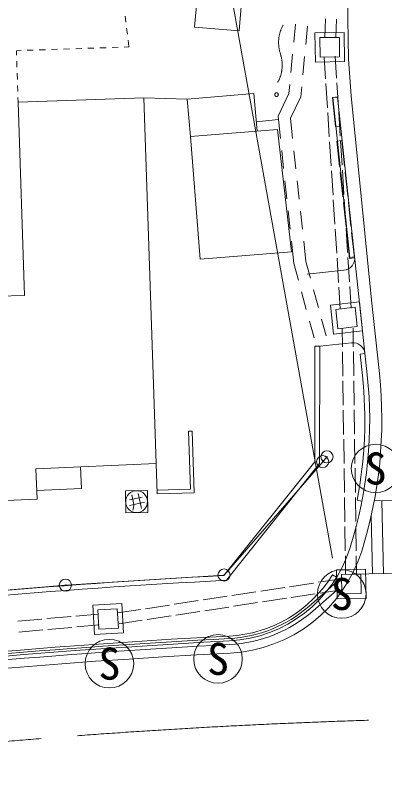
# Model space of a CAD drawing. Units: millimetres, scale not verified. Extents: x 40000 to 680000, y 20000 to 380000.
# Drawn here: x 198600 to 213818, y 303708 to 334897 of the extents above; entities that cross this region are included whole.
import ezdxf
from ezdxf.enums import TextEntityAlignment as Align

# ---------------------------------------------------------------- set-up
doc = ezdxf.new("R2010")
doc.units = ezdxf.units.MM
doc.header["$LTSCALE"] = 1000
doc.header["$PDMODE"] = 32
doc.header["$PDSIZE"] = 500
doc.linetypes.add('CHAIN', pattern=[18.5, 12, -1.5, 3.5, -1.5])
for name, color, linetype, lineweight in [('M-BGD', 7, 'Continuous', 13), ('M-BMK', 2, 'CHAIN', 13), ('M-BMK-ROW', 30, 'Continuous', 13), ('M-STR-HTXT', 7, 'Continuous', 13), ('M-STR-STRC', 7, 'Continuous', 13)]:
    doc.layers.add(name, color=color, linetype=linetype, lineweight=lineweight)
doc.styles.add('ＭＳ ゴシック', font='')
doc.styles.get('ＭＳ ゴシック').set_extended_font_data('MS Gothic')

msp = doc.modelspace()

# ---------------------------------------------------------------- linework, layer by layer
at = {"layer": 'M-BGD'}
for p, q in [((206098, 335743), (205987, 334397)), ((207825, 334246), (207936, 335592)), ((203125, 334861), (203156, 334613)), ((211345, 333974), (211373, 334741)), ((211795, 333958), (211822, 334725)), ((203187, 334365), (203219, 334117)), ((205987, 334397), (207825, 334246)), ((210136, 334529), (210066, 333783)), ((210630, 334438), (210559, 333691)), ((210942, 334168), (212142, 334186)), ((210960, 332968), (210942, 334168)), ((212160, 332986), (212142, 334186)), ((203250, 333869), (203285, 333589)), ((211145, 333971), (211945, 333983)), ((211157, 333171), (211145, 333971)), ((211957, 333183), (211945, 333983)), ((198844, 333441), (198651, 333434)), ((198658, 333253), (198651, 333434)), ((199344, 333458), (199094, 333449)), ((199844, 333474), (199594, 333466)), ((200343, 333491), (200093, 333483)), ((200843, 333508), (200593, 333499)), ((201343, 333524), (201093, 333516)), ((201843, 333541), (201593, 333533)), ((202342, 333558), (202092, 333549)), ((202842, 333575), (202592, 333566)), ((203285, 333589), (203092, 333583)), ((210019, 333285), (209948, 332538)), ((210512, 333193), (210441, 332446)), ((211157, 333171), (211957, 333183)), ((211378, 332281), (211321, 333173)), ((211827, 332309), (211770, 333202)), ((198674, 332753), (198666, 333003)), ((210960, 332968), (212160, 332986)), ((198691, 332253), (198683, 332503)), ((198708, 331753), (198699, 332003)), ((209901, 332040), (209865, 331667)), ((210394, 331949), (210355, 331531)), ((211455, 331083), (211391, 332081)), ((211904, 331112), (211840, 332110)), ((208430, 331670), (205685, 331445)), ((208557, 330126), (208430, 331670)), ((209865, 331667), (209420, 330742)), ((198722, 331322), (198716, 331504)), ((203901, 331495), (198722, 331322)), ((198722, 331322), (198989, 323360)), ((205685, 331445), (203901, 331495)), ((204405, 316441), (203901, 331495)), ((205812, 329900), (205685, 331445)), ((210355, 331531), (209932, 330654)), ((211864, 331529), (211665, 331508)), ((211665, 331508), (211791, 330308)), ((211673, 331504), (211872, 331525)), ((211673, 331504), (212376, 324923)), ((211990, 330329), (211864, 331529)), ((211872, 331525), (213094, 320092)), ((211980, 329914), (211917, 330912)), ((209435, 330601), (208526, 330503)), ((209420, 330742), (209518, 329822)), ((209932, 330654), (210023, 329815)), ((211531, 329886), (211468, 330884)), ((211791, 330308), (211990, 330329)), ((209404, 330195), (205812, 329900)), ((209979, 325150), (209404, 330195)), ((205812, 329900), (206220, 324847)), ((211608, 328688), (211544, 329686)), ((212041, 329735), (211842, 329713)), ((211842, 329713), (211955, 328665)), ((212057, 328717), (211993, 329715)), ((212154, 328687), (212041, 329735)), ((209572, 329325), (209652, 328579)), ((210076, 329318), (210156, 328572)), ((211684, 327490), (211621, 328488)), ((211982, 328417), (212090, 327423)), ((212133, 327519), (212070, 328517)), ((212289, 327444), (212181, 328438)), ((209705, 328082), (209785, 327336)), ((210210, 328075), (210290, 327329)), ((211761, 326293), (211697, 327291)), ((212117, 327174), (212224, 326180)), ((212210, 326322), (212146, 327320)), ((212423, 326201), (212316, 327196)), ((209838, 326839), (209918, 326093)), ((210343, 326832), (210424, 326087)), ((211837, 325095), (211774, 326093)), ((212286, 325124), (212223, 326122)), ((212251, 325931), (212365, 324883)), ((212564, 324905), (212450, 325953)), ((209971, 325596), (210069, 324676)), ((210477, 325589), (210567, 324750)), ((206220, 324847), (209979, 325150)), ((210069, 324676), (210257, 323986)), ((210567, 324750), (210752, 324070)), ((211914, 323898), (211850, 324896)), ((212363, 323926), (212299, 324924)), ((212365, 324883), (212564, 324905)), ((212376, 324923), (212575, 324944)), ((210622, 324232), (212131, 324394)), ((210388, 323504), (210585, 322780)), ((210884, 323588), (211081, 322864)), ((211984, 322805), (211927, 323698)), ((212433, 322834), (212376, 323727)), ((198989, 323360), (196190, 323267)), ((211580, 322964), (212773, 323091)), ((211708, 321770), (211580, 322964)), ((211800, 322786), (212596, 322871)), ((212681, 322075), (212596, 322871)), ((212901, 321898), (212773, 323091)), ((211885, 321990), (211800, 322786)), ((210716, 322298), (210904, 321608)), ((211212, 322381), (211397, 321701)), ((211708, 321770), (212901, 321898)), ((211885, 321990), (212681, 322075)), ((212069, 321241), (212058, 322009)), ((212519, 321247), (212508, 322015)), ((210933, 316507), (210940, 321271)), ((210940, 321271), (211140, 321270)), ((211133, 316437), (211140, 321270)), ((211140, 321270), (212450, 321411)), ((212087, 320041), (212072, 321041)), ((212537, 320048), (212522, 321048)), ((213001, 320967), (212802, 320945)), ((212802, 320945), (212895, 320070)), ((212104, 318841), (212089, 319841)), ((212554, 318848), (212539, 319848)), ((212121, 317641), (212107, 318641)), ((212571, 317648), (212556, 318648)), ((205737, 317772), (205887, 317777)), ((205737, 317772), (205817, 315386)), ((205887, 317777), (205972, 315241)), ((212138, 316442), (212124, 317441)), ((212588, 316448), (212574, 317448)), ((199450, 316223), (204405, 316441)), ((201294, 316304), (201333, 315411)), ((204447, 315190), (204405, 316441)), ((207195, 311830), (210933, 316507)), ((207295, 311635), (211133, 316437)), ((199505, 314974), (199450, 316223)), ((212155, 315242), (212141, 316242)), ((212605, 315248), (212591, 316248)), ((199490, 315330), (201333, 315411)), ((203136, 315311), (204044, 315330)), ((204044, 315330), (204063, 314430)), ((205817, 315386), (204442, 315340)), ((203136, 315311), (203154, 314412)), ((203306, 314945), (203834, 315061)), ((203400, 315150), (203486, 314754)), ((203664, 315208), (203798, 314592)), ((205972, 315241), (204447, 315190)), ((212172, 314042), (212158, 315042)), ((212622, 314048), (212608, 315048)), ((189505, 314535), (199505, 314974)), ((203311, 314716), (203926, 314850)), ((203486, 314754), (203471, 314613)), ((212675, 314926), (212871, 314888)), ((203154, 314412), (204063, 314430)), ((203471, 314613), (203447, 314515)), ((212189, 312842), (212175, 313842)), ((212639, 312848), (212625, 313848)), ((212203, 311874), (212192, 312642)), ((212653, 311881), (212642, 312648)), ((211824, 312066), (213024, 312091)), ((211849, 310867), (211824, 312066)), ((212028, 311871), (212828, 311887)), ((212844, 311087), (212828, 311887)), ((213048, 310891), (213024, 312091)), ((211081, 311552), (212032, 311698)), ((211660, 311863), (211830, 311759)), ((212044, 311071), (212028, 311871)), ((208708, 311190), (209697, 311341)), ((209894, 311371), (210883, 311522)), ((211834, 311559), (210686, 310559)), ((206336, 310828), (207324, 310979)), ((207522, 311009), (208511, 311160)), ((209962, 310926), (210951, 311077)), ((211841, 311233), (210850, 310370)), ((211149, 311107), (212100, 311253)), ((212044, 311071), (212844, 311087)), ((201795, 310607), (202993, 310674)), ((202993, 310674), (203061, 309476)), ((205150, 310646), (206138, 310797)), ((207590, 310564), (208578, 310715)), ((208776, 310745), (209765, 310896)), ((211849, 310867), (213048, 310891)), ((201795, 310607), (201863, 309409)), ((202006, 310418), (202805, 310463)), ((202006, 310418), (202051, 309620)), ((202805, 310463), (202850, 309665)), ((202815, 310290), (203766, 310435)), ((203963, 310465), (204952, 310616)), ((205217, 310201), (206206, 310352)), ((206404, 310383), (207392, 310534)), ((198708, 309948), (199704, 310037)), ((199903, 310055), (200899, 310144)), ((201098, 310162), (202016, 310244)), ((204031, 310020), (205020, 310171)), ((201138, 309713), (202056, 309796)), ((202883, 309845), (203834, 309990)), ((198748, 309500), (199744, 309589)), ((199943, 309607), (200939, 309696)), ((201863, 309409), (203061, 309476)), ((202051, 309620), (202850, 309665))]:
    msp.add_line(p, q, dxfattribs=at)
for points in [[(209630, 334488), (209617, 334465), (209605, 334441), (209593, 334418), (209582, 334394), (209571, 334370), (209560, 334345), (209550, 334321), (209540, 334296), (209531, 334271), (209522, 334246), (209514, 334221), (209506, 334195), (209498, 334170), (209492, 334144), (209485, 334118), (209479, 334092), (209473, 334066), (209468, 334040), (209464, 334014), (209459, 333988), (209456, 333962), (209453, 333935), (209450, 333909), (209447, 333882), (209446, 333856), (209444, 333829), (209444, 333803), (209443, 333776), (209443, 333749), (209444, 333723), (209445, 333696), (209447, 333670), (209449, 333643), (209451, 333617), (209454, 333590), (209458, 333564), (209462, 333538), (209466, 333511), (209471, 333485), (209476, 333459), (209482, 333433), (209488, 333408), (209495, 333382), (209502, 333356), (209510, 333331), (209518, 333305)], [(209406, 332123), (209419, 332146), (209431, 332169), (209443, 332193), (209455, 332217), (209466, 332241), (209476, 332266), (209486, 332290), (209496, 332315), (209505, 332340), (209514, 332365), (209523, 332390), (209530, 332416), (209538, 332441), (209545, 332467), (209551, 332493), (209557, 332519), (209563, 332545), (209568, 332571), (209573, 332597), (209577, 332623), (209581, 332649), (209584, 332676), (209587, 332702), (209589, 332729), (209591, 332755), (209592, 332782), (209593, 332808), (209593, 332835), (209593, 332862), (209592, 332888), (209591, 332915), (209590, 332941), (209588, 332968), (209585, 332994), (209582, 333021), (209579, 333047), (209575, 333073), (209570, 333099), (209566, 333126), (209560, 333152), (209554, 333178), (209548, 333203), (209541, 333229), (209534, 333255), (209526, 333280), (209518, 333305)]]:
    msp.add_lwpolyline(points, dxfattribs=at)
msp.add_lwpolyline([(209432, 331641), (209432, 331642), (209432, 331643), (209431, 331645), (209431, 331646), (209431, 331647), (209430, 331648), (209430, 331650), (209429, 331651), (209429, 331652), (209428, 331653), (209428, 331655), (209427, 331656), (209427, 331657), (209426, 331658), (209426, 331659), (209425, 331660), (209424, 331662), (209424, 331663), (209423, 331664), (209422, 331665), (209422, 331666), (209421, 331667), (209420, 331668), (209419, 331669), (209419, 331670), (209418, 331671), (209417, 331672), (209416, 331673), (209415, 331674), (209414, 331675), (209414, 331676), (209413, 331677), (209412, 331678), (209411, 331679), (209410, 331680), (209409, 331681), (209408, 331682), (209407, 331683), (209406, 331683), (209405, 331684), (209404, 331685), (209403, 331686), (209402, 331687), (209400, 331687), (209399, 331688), (209398, 331689), (209397, 331689), (209396, 331690), (209395, 331691), (209394, 331691), (209393, 331692), (209391, 331692), (209390, 331693), (209389, 331694), (209388, 331694), (209387, 331695), (209385, 331695), (209384, 331695), (209383, 331696), (209382, 331696), (209380, 331697), (209379, 331697), (209378, 331697), (209377, 331698), (209375, 331698), (209374, 331698), (209373, 331699), (209371, 331699), (209370, 331699), (209369, 331699), (209367, 331699), (209366, 331699), (209365, 331700), (209364, 331700), (209362, 331700), (209361, 331700), (209360, 331700), (209358, 331700), (209357, 331700), (209356, 331700), (209354, 331700), (209353, 331700), (209352, 331699), (209350, 331699), (209349, 331699), (209348, 331699), (209347, 331699), (209345, 331698), (209344, 331698), (209343, 331698), (209341, 331698), (209340, 331697), (209339, 331697), (209338, 331697), (209336, 331696), (209335, 331696), (209334, 331695), (209333, 331695), (209331, 331694), (209330, 331694), (209329, 331693), (209328, 331693), (209327, 331692), (209325, 331692), (209324, 331691), (209323, 331691), (209322, 331690), (209321, 331689), (209320, 331689), (209319, 331688), (209317, 331687), (209316, 331686), (209315, 331686), (209314, 331685), (209313, 331684), (209312, 331683), (209311, 331682), (209310, 331682), (209309, 331681), (209308, 331680), (209307, 331679), (209306, 331678), (209305, 331677), (209304, 331676), (209304, 331675), (209303, 331674), (209302, 331673), (209301, 331672), (209300, 331671), (209299, 331670), (209299, 331669), (209298, 331668), (209297, 331667), (209296, 331666), (209296, 331665), (209295, 331664), (209294, 331663), (209294, 331661), (209293, 331660), (209292, 331659), (209292, 331658), (209291, 331657), (209291, 331656), (209290, 331654), (209290, 331653), (209289, 331652), (209289, 331651), (209288, 331649), (209288, 331648), (209287, 331647), (209287, 331646), (209287, 331644), (209286, 331643), (209286, 331642), (209286, 331641), (209286, 331639), (209285, 331638), (209285, 331637), (209285, 331635), (209285, 331634), (209285, 331633), (209284, 331632), (209284, 331630), (209284, 331629), (209284, 331628), (209284, 331626), (209284, 331625), (209284, 331624), (209284, 331622), (209284, 331621), (209284, 331620), (209284, 331618), (209284, 331617), (209285, 331616), (209285, 331615), (209285, 331613), (209285, 331612), (209285, 331611), (209286, 331609), (209286, 331608), (209286, 331607), (209287, 331606), (209287, 331604), (209287, 331603), (209288, 331602), (209288, 331601), (209289, 331599), (209289, 331598), (209289, 331597), (209290, 331596), (209291, 331594), (209291, 331593), (209292, 331592), (209292, 331591), (209293, 331590), (209293, 331589), (209294, 331587), (209295, 331586), (209295, 331585), (209296, 331584), (209297, 331583), (209298, 331582), (209298, 331581), (209299, 331580), (209300, 331579), (209301, 331578), (209302, 331577), (209302, 331576), (209303, 331575), (209304, 331574), (209305, 331573), (209306, 331572), (209307, 331571), (209308, 331570), (209309, 331569), (209310, 331568), (209311, 331567), (209312, 331567), (209313, 331566), (209314, 331565), (209315, 331564), (209316, 331563), (209317, 331563), (209318, 331562), (209319, 331561), (209320, 331560), (209322, 331560), (209323, 331559), (209324, 331559), (209325, 331558), (209326, 331557), (209327, 331557), (209329, 331556), (209330, 331556), (209331, 331555), (209332, 331555), (209333, 331554), (209335, 331554), (209336, 331553), (209337, 331553), (209338, 331553), (209340, 331552), (209341, 331552), (209342, 331552), (209344, 331551), (209345, 331551), (209346, 331551), (209347, 331551), (209349, 331550), (209350, 331550), (209351, 331550), (209353, 331550), (209354, 331550), (209355, 331550), (209357, 331550), (209358, 331550), (209359, 331550), (209360, 331550), (209362, 331550), (209363, 331550), (209364, 331550), (209366, 331550), (209367, 331550), (209368, 331550), (209370, 331551), (209371, 331551), (209372, 331551), (209374, 331551), (209375, 331551), (209376, 331552), (209377, 331552), (209379, 331552), (209380, 331553), (209381, 331553), (209382, 331553), (209384, 331554), (209385, 331554), (209386, 331555), (209387, 331555), (209389, 331556), (209390, 331556), (209391, 331557), (209392, 331557), (209393, 331558), (209394, 331559), (209396, 331559), (209397, 331560), (209398, 331561), (209399, 331561), (209400, 331562), (209401, 331563), (209402, 331563), (209403, 331564), (209404, 331565), (209405, 331566), (209406, 331567), (209407, 331567), (209408, 331568), (209409, 331569), (209410, 331570), (209411, 331571), (209412, 331572), (209413, 331573), (209414, 331574), (209415, 331575), (209416, 331576), (209417, 331577), (209418, 331578), (209418, 331579), (209419, 331580), (209420, 331581), (209421, 331582), (209421, 331583), (209422, 331584), (209423, 331585), (209424, 331586), (209424, 331588), (209425, 331589), (209425, 331590), (209426, 331591), (209427, 331592), (209427, 331593), (209428, 331595), (209428, 331596), (209429, 331597), (209429, 331598), (209430, 331599), (209430, 331601), (209431, 331602), (209431, 331603), (209431, 331604), (209432, 331606), (209432, 331607), (209432, 331608), (209433, 331610), (209433, 331611), (209433, 331612), (209433, 331613), (209433, 331615), (209434, 331616), (209434, 331617), (209434, 331619), (209434, 331620), (209434, 331621), (209434, 331623), (209434, 331624), (209434, 331625), (209434, 331627), (209434, 331628), (209434, 331629), (209434, 331630), (209434, 331632), (209434, 331633), (209433, 331634), (209433, 331636), (209433, 331637), (209433, 331638), (209433, 331640)], close=True, dxfattribs=at)
msp.add_circle((203599, 314871), 450, dxfattribs=at)
for centre, radius, start, end in [((212078, 324891), 500, 276.1023, 6.1023), ((212503, 320913), 500, 6.1023, 96.1023), ((195693, 318231), 17500, 342.5458, 6.1023), ((195693, 318231), 17300, 348.9868, 6.1023), ((207141, 314632), 5500, 272.9535, 342.5458), ((222033, 26015), 286200, 92.9717, 101.4192), ((222033, 26015), 286000, 92.9537, 101.4185), ((207141, 314632), 5300, 272.9535, 328.5031), ((207141, 314632), 5400, 272.9535, 311.0382), ((207141, 314632), 5650, 272.9535, 311.0382), ((222033, 26015), 283500, 92.9537, 106.65965), ((222033, 26015), 283600, 92.9537, 101.39787), ((222033, 26015), 283700, 92.9537, 98.10724), ((222033, 26015), 283350, 92.9537, 101.39781)]:
    msp.add_arc(centre, radius, start, end, dxfattribs=at)
at = {"layer": 'M-BMK'}
msp.add_arc((222032, 26015), 280000, 88.03282, 99.74853, dxfattribs=at)
at = {"layer": 'M-BMK-ROW'}
for p, q in [((211259, 316516), (211436, 316719)), ((207197, 311851), (211259, 316516)), ((200668, 311437), (207197, 311851)), ((194556, 310914), (200668, 311437))]:
    msp.add_line(p, q, dxfattribs=at)
for centre in [(211436, 316719), (211259, 316516), (207197, 311851), (200668, 311437)]:
    msp.add_circle(centre, 250, dxfattribs=at)
for p in [(211436, 316719), (211259, 316516), (207197, 311851), (200668, 311437)]:
    msp.add_point(p, dxfattribs=at)
at = {"layer": 'M-STR-HTXT'}
msp.add_line((211658, 312543), (203279, 359154), dxfattribs=at)
for centre in [(213438, 316236), (212044, 311071), (206951, 308399), (202480, 308204)]:
    msp.add_circle(centre, 1000, dxfattribs=at)
at = {"layer": 'M-STR-STRC'}
for p, q in [((213268, 323172), (213591, 320145)), ((213382, 314899), (218637, 315005)), ((213756, 311906), (213695, 314905)), ((213306, 311896), (213257, 314294)), ((212472, 311880), (219989, 312032))]:
    msp.add_line(p, q, dxfattribs=at)
msp.add_lwpolyline([(212218, 343821), (212316, 342258), (212341, 339542), (212321, 336940), (212294, 334738), (212318, 333084), (212432, 331576), (213268, 323172)], dxfattribs=at)
for centre, radius, start, end in [((195693, 318231), 18000, 342.5458, 6.1023), ((207141, 314632), 6000, 272.9535, 342.5458), ((222033, 26015), 283000, 92.9537, 110.90351)]:
    msp.add_arc(centre, radius, start, end, dxfattribs=at)

# ---------------------------------------------------------------- texts
at = {"layer": 'M-STR-HTXT', "style": 'ＭＳ ゴシック'}
for p in [(213438, 316236), (212044, 311071), (206951, 308399), (202480, 308204)]:
    msp.add_text('S', height=1320, dxfattribs=at).set_placement(p, align=Align.MIDDLE_CENTER)

doc.saveas('drawing.dxf')
